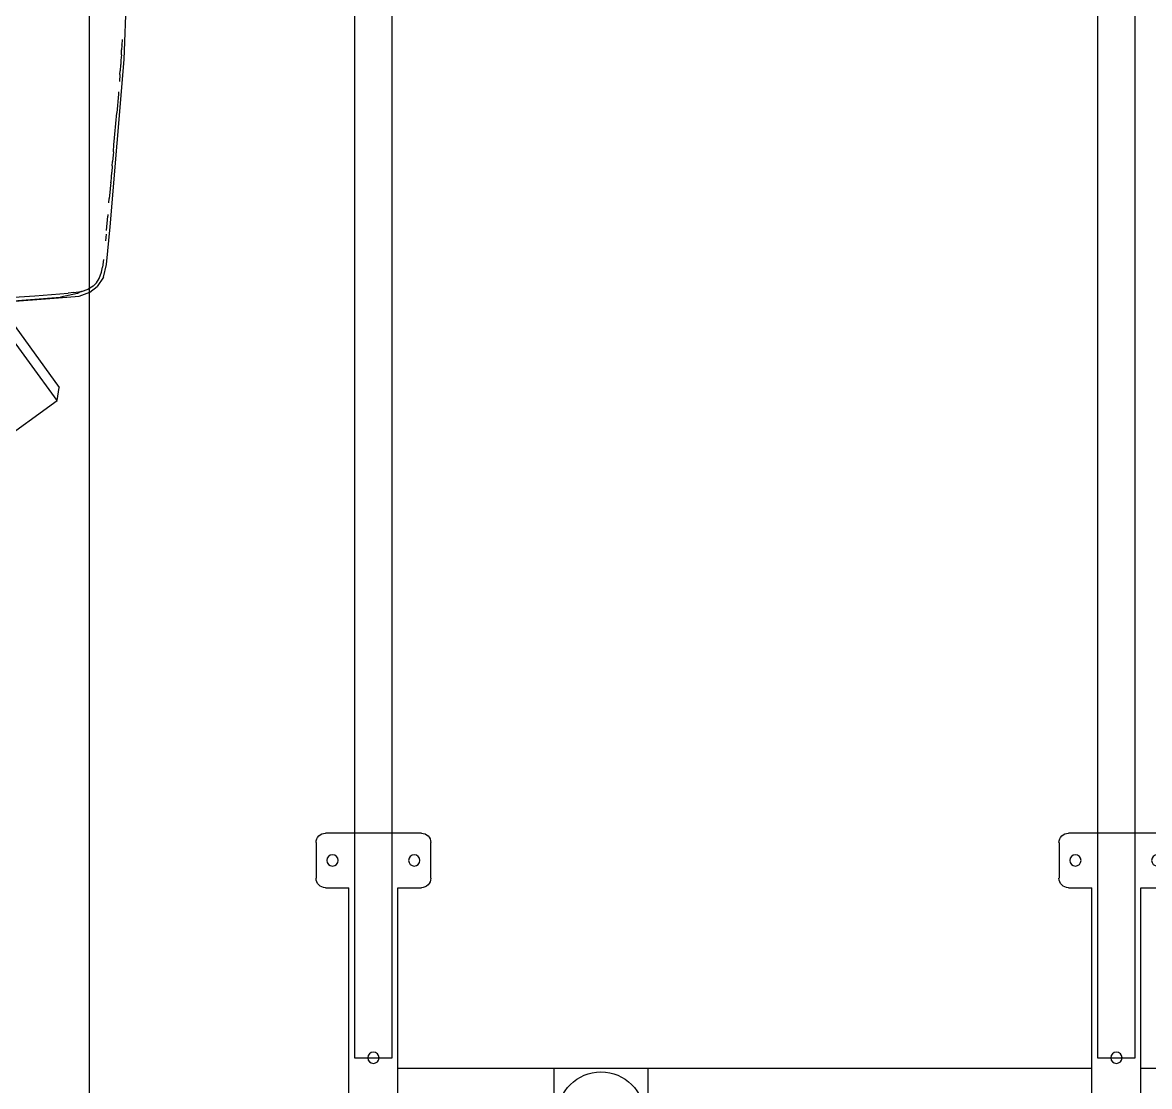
# Model space of a CAD drawing. Header units: millimetres. Extents: x 151130 to 215929, y 2134 to 34533.
# Drawn here: x 172939 to 173539, y 8937 to 9503 of the extents above; entities that cross this region are included whole.
import ezdxf

# ---------------------------------------------------------------- set-up
doc = ezdxf.new("R2010")
doc.units = ezdxf.units.MM
for name, color, linetype in [('2D', 7, 'Continuous'), ('MUEBLES', 8, 'Continuous'), ('OH CUBIERTA', 3, 'Continuous'), ('OH!-Furniture', 7, 'Continuous')]:
    doc.layers.add(name, color=color, linetype=linetype)

# ---------------------------------------------------------------- blocks, each defined once
blk = doc.blocks.new('CUR25.15070')
at = {"layer": 'OH CUBIERTA'}
blk.add_lwpolyline([(0, 0), (0, 700), (1500, 700), (1500, 0)], close=True, dxfattribs=at)
blk = doc.blocks.new('SP.LI.5LCD.140R')
at = {"layer": '2D'}
for p, q in [((-126, 576.5), (-145, 576.5)), ((126, 576.5), (145, 576.5)), ((-150, 571.5), (-150, 520.5)), ((-121, 559), (-121, 571.5)), ((121, 559), (121, 571.5)), ((150, 571.5), (150, 520.5)), ((121, 559), (-121, 559)), ((121, 533), (-121, 533)), ((-121, 520.5), (-121, 533)), ((-25, 164), (-25, 533)), ((25, 533), (25, 164)), ((121, 520.5), (121, 533)), ((-145, 515.5), (-126, 515.5)), ((145, 515.5), (126, 515.5)), ((-25, 450), (25, 450)), ((25, 400), (-25, 400)), ((-126, 181.5), (-145, 181.5)), ((126, 181.5), (145, 181.5)), ((-150, 176.5), (-150, 125.5)), ((-121, 164), (-121, 176.5)), ((121, 164), (121, 176.5)), ((150, 176.5), (150, 125.5)), ((121, 164), (-121, 164)), ((121, 138), (-121, 138)), ((-121, 125.5), (-121, 138)), ((-25, -138), (-25, 138)), ((25, 138), (25, -138)), ((121, 125.5), (121, 138)), ((-145, 120.5), (-126, 120.5)), ((145, 120.5), (126, 120.5)), ((-25, 0), (25, 0)), ((-150, -125.5), (-150, -176.5)), ((-126, -120.5), (-145, -120.5)), ((-121, -138), (-121, -125.5)), ((121, -138), (121, -125.5)), ((126, -120.5), (145, -120.5)), ((150, -125.5), (150, -176.5)), ((121, -138), (-121, -138)), ((121, -164), (-121, -164)), ((-121, -176.5), (-121, -164)), ((-25, -533), (-25, -164)), ((25, -164), (25, -533)), ((121, -176.5), (121, -164)), ((-145, -181.5), (-126, -181.5)), ((145, -181.5), (126, -181.5)), ((25, -400), (-25, -400)), ((-25, -450), (25, -450)), ((-150, -520.5), (-150, -571.5)), ((-126, -515.5), (-145, -515.5)), ((-121, -533), (-121, -520.5)), ((121, -533), (121, -520.5)), ((126, -515.5), (145, -515.5)), ((150, -520.5), (150, -571.5)), ((121, -533), (-121, -533)), ((121, -559), (-121, -559)), ((-121, -571.5), (-121, -559)), ((121, -571.5), (121, -559)), ((-145, -576.5), (-126, -576.5)), ((145, -576.5), (126, -576.5))]:
    blk.add_line(p, q, dxfattribs=at)
at = {"layer": '2D', "extrusion": (0, 0, -1)}
for centre, major_axis, start_param, end_param in [((-145, 571.5), (-3.54, 3.54), 5.497787, 7.068583), ((-126, 571.5), (3.54, 3.54), -0.785398, 0.785398), ((-135.5, 567.75), (-2.12, 2.12), 0.785398, 7.068583), ((-30.5, 546), (-2.12, 2.12), 0.785398, 7.068583), ((-135.5, 524.25), (-2.12, 2.12), 0.785398, 7.068583), ((-145, 520.5), (3.54, 3.54), 2.356194, 3.926991), ((-126, 520.5), (-3.54, 3.54), 2.356194, 3.926991), ((0, 425), (-16.26, 16.26), 0.785398, 7.068583), ((-145, 176.5), (-3.54, 3.54), 5.497787, 7.068583), ((-126, 176.5), (3.54, 3.54), -0.785398, 0.785398), ((-135.5, 172.75), (-2.12, 2.12), 0.785398, 7.068583), ((-30.5, 151), (-2.12, 2.12), 0.785398, 7.068583), ((-135.5, 129.25), (-2.12, 2.12), 0.785398, 7.068583), ((-145, 125.5), (3.54, 3.54), 2.356194, 3.926991), ((-126, 125.5), (-3.54, 3.54), 2.356194, 3.926991), ((-145, -125.5), (-3.54, 3.54), 5.497787, 7.068583), ((-126, -125.5), (3.54, 3.54), -0.785398, 0.785398), ((-135.5, -129.25), (-2.12, 2.12), 0.785398, 7.068583), ((-30.5, -151), (-2.12, 2.12), 0.785398, 7.068583), ((-135.5, -172.75), (-2.12, 2.12), 0.785398, 7.068583), ((-145, -176.5), (3.54, 3.54), 2.356194, 3.926991), ((-126, -176.5), (-3.54, 3.54), 2.356194, 3.926991), ((-145, -520.5), (-3.54, 3.54), 5.497787, 7.068583), ((-126, -520.5), (3.54, 3.54), -0.785398, 0.785398), ((-135.5, -524.25), (-2.12, 2.12), 0.785398, 7.068583), ((-30.5, -546), (-2.12, 2.12), 0.785398, 7.068583), ((-135.5, -567.75), (-2.12, 2.12), 0.785398, 7.068583), ((-145, -571.5), (3.54, 3.54), 2.356194, 3.926991), ((-126, -571.5), (-3.54, 3.54), 2.356194, 3.926991)]:
    blk.add_ellipse(centre, major_axis=major_axis, ratio=1, start_param=start_param, end_param=end_param, dxfattribs=at)
at = {"layer": '2D'}
for centre, major_axis, start_param, end_param in [((126, 571.5), (-3.54, 3.54), -0.785398, 0.785398), ((145, 571.5), (3.54, 3.54), 5.497787, 7.068583), ((135.5, 567.75), (-2.12, 2.12), -0.785398, 5.497787), ((30.5, 546), (-2.12, 2.12), -0.785398, 5.497787), ((135.5, 524.25), (-2.12, 2.12), -0.785398, 5.497787), ((126, 520.5), (3.54, 3.54), 2.356194, 3.926991), ((145, 520.5), (-3.54, 3.54), 2.356194, 3.926991), ((126, 176.5), (-3.54, 3.54), -0.785398, 0.785398), ((145, 176.5), (3.54, 3.54), 5.497787, 7.068583), ((135.5, 172.75), (-2.12, 2.12), -0.785398, 5.497787), ((30.5, 151), (-2.12, 2.12), -0.785398, 5.497787), ((135.5, 129.25), (-2.12, 2.12), -0.785398, 5.497787), ((126, 125.5), (3.54, 3.54), 2.356194, 3.926991), ((145, 125.5), (-3.54, 3.54), 2.356194, 3.926991), ((126, -125.5), (-3.54, 3.54), -0.785398, 0.785398), ((145, -125.5), (3.54, 3.54), 5.497787, 7.068583), ((135.5, -129.25), (-2.12, 2.12), -0.785398, 5.497787), ((30.5, -151), (-2.12, 2.12), -0.785398, 5.497787), ((135.5, -172.75), (-2.12, 2.12), -0.785398, 5.497787), ((126, -176.5), (3.54, 3.54), 2.356194, 3.926991), ((145, -176.5), (-3.54, 3.54), 2.356194, 3.926991), ((0, -425), (-16.26, -16.26), 0.785398, 7.068583), ((126, -520.5), (-3.54, 3.54), -0.785398, 0.785398), ((145, -520.5), (3.54, 3.54), 5.497787, 7.068583), ((135.5, -524.25), (-2.12, 2.12), -0.785398, 5.497787), ((30.5, -546), (-2.12, 2.12), -0.785398, 5.497787), ((135.5, -567.75), (-2.12, 2.12), -0.785398, 5.497787), ((126, -571.5), (3.54, 3.54), 2.356194, 3.926991), ((145, -571.5), (-3.54, 3.54), 2.356194, 3.926991)]:
    blk.add_ellipse(centre, major_axis=major_axis, ratio=1, start_param=start_param, end_param=end_param, dxfattribs=at)
blk = doc.blocks.new('SILLA YON')
for p, q in [((462.5, 304.11), (496.48, 279.42)), ((496.48, 279.42), (467.09, 238.97)), ((496.48, 279.42), (497.58, 272.44)), ((474.07, 240.08), (497.58, 272.44)), ((455.23, 227.91), (497.12, 224.81)), ((468.53, 226.74), (498.18, 224.45)), ((470.79, 224.64), (484.63, 223.67)), ((484.63, 223.67), (502.22, 222.3)), ((497.12, 224.81), (508.16, 223.86)), ((507.3, 222.6), (498.18, 224.45)), ((505.22, 222.06), (502.22, 222.3)), ((505.22, 222.06), (509.19, 221.46)), ((509.19, 221.46), (507.3, 222.6)), ((508.16, 223.86), (513.79, 221.83)), ((513.79, 221.83), (517.75, 218.76)), ((509.28, 221.45), (509.19, 221.46)), ((509.28, 221.45), (512.93, 220.22)), ((515.49, 218.65), (512.93, 220.22)), ((515.49, 218.65), (517.33, 216.79)), ((517.33, 216.79), (518.79, 214.45)), ((521.07, 213.9), (517.75, 218.76)), ((518.79, 214.45), (519.96, 211.21)), ((519.96, 211.21), (520.52, 208.5)), ((521.07, 213.9), (522.68, 207.1)), ((521.13, 204.36), (520.52, 208.5)), ((522.68, 207.1), (524.56, 187.04)), ((522.41, 190.9), (522.07, 194.49)), ((522.59, 188.98), (523.3, 181.45)), ((524.56, 187.04), (532.1, 98.1)), ((523.38, 180.56), (523.3, 181.45)), ((523.93, 174.36), (524.13, 172)), ((524.43, 168.87), (524.13, 172)), ((524.76, 164.8), (524.43, 168.87)), ((524.88, 163.6), (524.76, 164.8)), ((524.88, 163.6), (524.93, 163.36)), ((524.93, 163.36), (524.91, 163.27)), ((525.15, 160.4), (524.91, 163.27)), ((525.36, 158.16), (525.15, 160.4)), ((525.36, 158.16), (525.41, 157.89)), ((525.65, 154.65), (525.41, 157.89)), ((525.65, 154.65), (525.89, 152.47)), ((525.89, 152.47), (525.87, 152.38)), ((526.15, 148.97), (525.87, 152.38)), ((526.32, 147.22), (526.15, 148.97)), ((526.35, 147.09), (526.32, 147.22)), ((526.35, 147.09), (526.64, 143.32)), ((526.64, 143.32), (526.79, 141.74)), ((526.79, 141.74), (527.14, 137.69)), ((527.14, 137.69), (528.12, 126.43)), ((529.04, 116.56), (528.12, 126.43)), ((529.04, 116.56), (529.01, 116.39)), ((529.11, 115.22), (529.01, 116.39)), ((529.83, 105.98), (529.58, 109.65)), ((529.83, 105.98), (529.95, 104.05)), ((530.18, 100.83), (529.95, 104.05)), ((530.18, 100.83), (530.2, 100.72)), ((530.19, 100.68), (530.2, 100.72)), ((530.32, 98.47), (530.19, 100.68)), ((530.56, 95.47), (530.32, 98.47)), ((532.1, 98.1), (536.18, -8.78)), ((530.56, 95.47), (530.69, 92.91)), ((530.87, 90.32), (530.69, 92.91)), ((530.87, 90.32), (530.89, 90.22)), ((530.88, 90.18), (530.89, 90.22)), ((531.06, 87.34), (530.88, 90.18))]:
    blk.add_line(p, q)
blk = doc.blocks.new('B6')
at = {"layer": 'MUEBLES'}
for points in [[(90.5, 511), (1504.5, 511), (1504.5, 531), (90.5, 531)], [(90.5, 116), (1504.5, 116), (1504.5, 136), (90.5, 136)]]:
    blk.add_lwpolyline(points, close=True, dxfattribs=at)
blk.add_blockref('SP.LI.5LCD.140R', (1535, 672))
at = {"layer": 'OH CUBIERTA'}
blk.add_blockref('CUR25.15070', (35, -25), dxfattribs=at)
at = {"layer": 'OH!-Furniture', "xscale": -1, "rotation": 270}
blk.add_blockref('SILLA YON', (875.4, -538.55, -3132), dxfattribs=at)

msp = doc.modelspace()

# ---------------------------------------------------------------- block references
at = {"color": 5, "rotation": 270}
msp.add_blockref('B6', (173000.03, 10456.29), dxfattribs=at)

doc.saveas('drawing.dxf')
